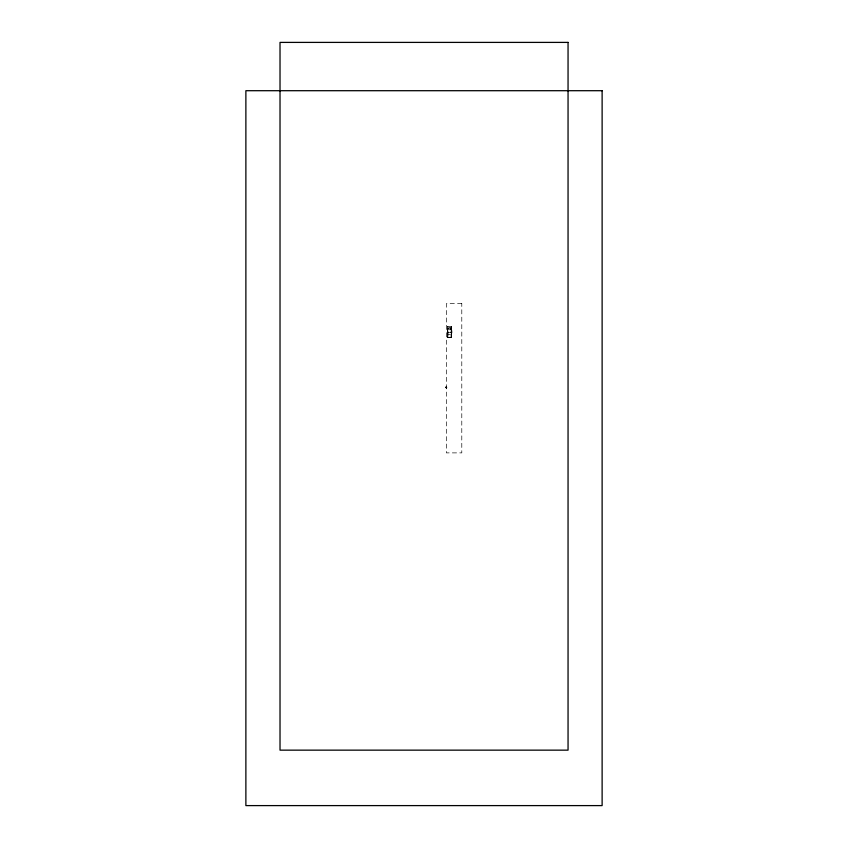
<?xml version="1.0" encoding="UTF-8"?>
<svg xmlns="http://www.w3.org/2000/svg" width="848" height="848" viewBox="0 0 848 848"><rect width="100%" height="100%" fill="white"/><g stroke="black" fill="none" stroke-linecap="round" stroke-linejoin="round"><path stroke-width="0.64" stroke-dasharray="4.24 3.18" d="M447.988 333.01L447.627 329.628M447.415 334.536L447.882 329.278M446.631 386.826L446.112 388.013L445.942 386.805L446.546 387.335M450.977 329.353L451.221 327.773L447.723 327.805C446.843 330.381 452.154 330.572 450.977 327.922L451.486 327.922M447.903 332.988L447.691 334.472L451.369 334.441L451.125 332.957M451.486 331.685L450.977 329.946L451.592 329.236M447.543 329.808L448.147 336.285L447.437 336.37M447.564 326.671L451.359 326.639M447.564 333.635L447.659 333.826M451.655 336.942L450.818 337.44M450.33 337.398L448.783 337.419M451.295 333.752L451.507 333.624M448.412 337.398L447.437 336.985M447.617 331.536L447.998 331.398M447.479 327.964L447.627 329.586M446.228 388.363L446.324 387.674M447.967 328.165L450.977 328.134M447.373 329.48L448.168 329.448L448.147 328.165M450.903 329.416C452.302 328.547 452.323 335.034 450.945 334.875M448.02 332.692L450.998 332.66M450.956 336.264L451.655 336.327L451.337 337.271L447.765 337.303L447.437 336.338M447.447 337.472L451.666 337.44M445.953 387.419L446.631 387.419M445.56 387.589L447.013 387.589M451.401 331.547L451.051 331.377M451.009 331.653L451.051 332.978M451.369 334.271L451.221 333.434M446.016 387.303L445.984 387.186A1.95 1.791 0 0 1 445.942 386.805M451.327 328.907L451.465 334.229M451.666 337.589L451.56 326.321L447.352 326.363L447.447 337.621M451.041 334.812L451.051 336.338M448.02 334.833L448.03 336.359M461.789 303.595L446.377 303.595L446.377 452.885L461.789 452.885L461.789 303.595"/><path stroke-width="1.27" d="M568.054 42.4L280.02 42.4L280.02 750.151L568.054 750.151L568.054 42.4M602.122 90.704L245.878 90.704L245.878 805.6L602.122 805.6L602.122 90.704"/></g></svg>
